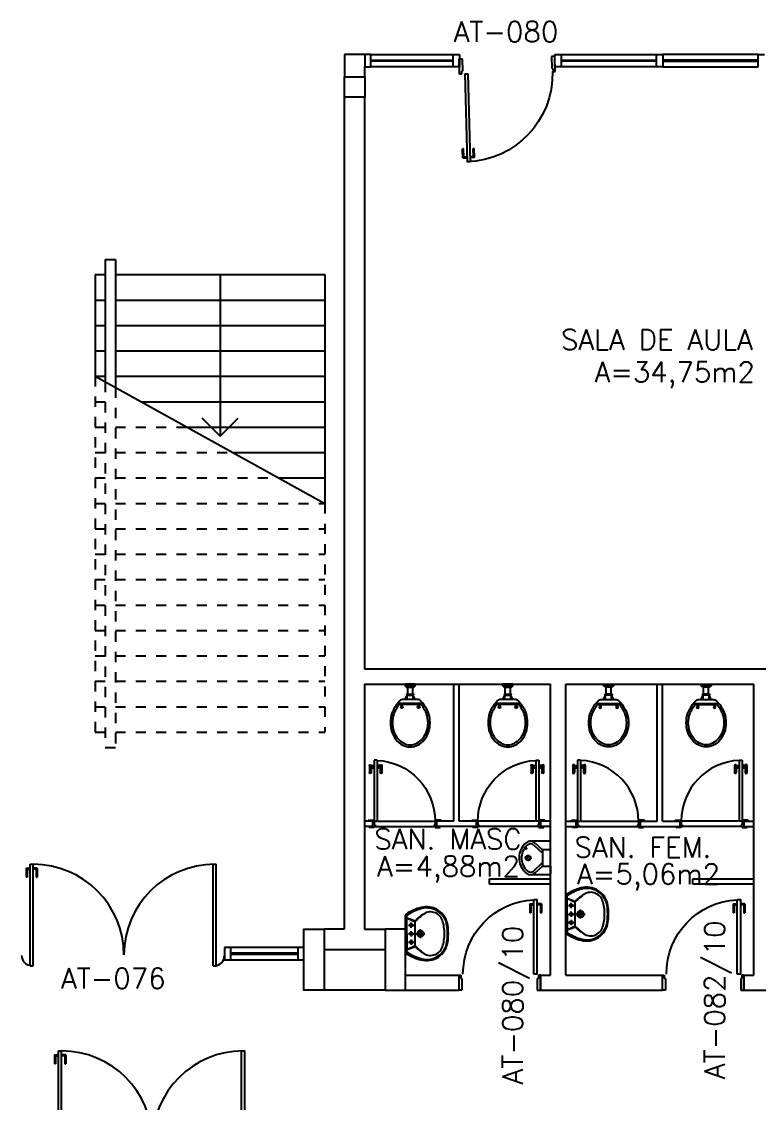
# Model space of a CAD drawing. Extents: x -250 to -5, y 354 to 449.
# Drawn here: x -161.87 to -154.63, y 374.99 to 385.63 of the extents above; entities that cross this region are included whole.
import ezdxf
from ezdxf.enums import TextEntityAlignment as Align

# ---------------------------------------------------------------- set-up
doc = ezdxf.new("R2010")
doc.units = 0
doc.header["$LTSCALE"] = 0.02
doc.header["$MEASUREMENT"] = 0
doc.linetypes.add('HIDDEN2', pattern=[0.1875, 0.125, -0.0625])
doc.layers.get('0').update_dxf_attribs({"linetype": 'CONTINUOUS'})
for name, color, linetype in [('ALV', 2, 'CONTINUOUS'), ('DIV', 2, 'CONTINUOUS'), ('ESC', 1, 'CONTINUOUS'), ('ESQ', 2, 'CONTINUOUS'), ('ESTR', 3, 'CONTINUOUS'), ('MACANETA', 2, 'CONTINUOUS'), ('MARCO', 2, 'CONTINUOUS'), ('PEÇAS', 1, 'CONTINUOUS'), ('PORTA', 2, 'CONTINUOUS'), ('SOLEIRA', 1, 'CONTINUOUS'), ('TEXTO', 2, 'CONTINUOUS'), ('TEXTO-ENDEREÇO', 2, 'CONTINUOUS'), ('ÁREA', 2, 'CONTINUOUS')]:
    doc.layers.add(name, color=color, linetype=linetype)
doc.styles.get("Standard").update_dxf_attribs({"font": 'romans.shx'})
doc.styles.add('UNB-100', font='simplex.shx', dxfattribs={"height": 0.2})
doc.styles.add('UNB-100-1', font='simplex.shx', dxfattribs={"height": 0.2})

# ---------------------------------------------------------------- blocks, each defined once
blk = doc.blocks.new('PTDP-TTS')
at = {"color": 2}
for p, q in [((0.084, 0.9), (0.115, 0.9)), ((0.084, -0.1), (0.084, 0.9)), ((0.114, -0.1), (0.114, 0.9)), ((1.884, 0.9), (1.914, 0.9)), ((1.884, -0.1), (1.884, 0.9)), ((1.914, -0.1), (1.914, 0.9)), ((0.084, -0.1), (0.115, -0.1)), ((1.885, -0.101), (1.915, -0.101))]:
    blk.add_line(p, q, dxfattribs=at)
at = {"color": 1}
for centre, radius, start, end in [((0.114, 0.006), 0.892, 0, 90), ((1.899, 0.006), 0.892, 90, 180), ((0.098, 0), 0.098, 180, 270), ((1.896, -0.001), 0.0991, 271.7192, 0)]:
    blk.add_arc(centre, radius, start, end, dxfattribs=at)
at = {"layer": 'ESQ', "color": 1}
for p, q in [((0.044, 0.86), (0.044, 0.77)), ((0.044, 0.86), (0.084, 0.86)), ((0.054, 0.85), (0.054, 0.77)), ((0.054, 0.85), (0.084, 0.85)), ((0.154, 0.86), (0.114, 0.86)), ((0.144, 0.85), (0.114, 0.85)), ((0.144, 0.85), (0.144, 0.77)), ((0.154, 0.86), (0.154, 0.77)), ((0.054, 0.77), (0.044, 0.77)), ((0.144, 0.77), (0.154, 0.77))]:
    blk.add_line(p, q, dxfattribs=at)
blk = doc.blocks.new('MICTR-P-TTS')
for p, q in [((0, 0.08), (0, 0.155)), ((0.01, 0.165), (0.205, 0.165)), ((0.168, 0.129), (0.08, 0.046)), ((0.151, 0.147), (0.083, 0.083)), ((0, 0.08), (0, -0.08)), ((0.081, 0.08), (0, 0.08)), ((0.08, -0.076), (0.08, 0.076)), ((0, -0.08), (0, -0.155)), ((0, -0.08), (0.081, -0.08)), ((0.168, -0.129), (0.08, -0.046)), ((0.151, -0.147), (0.083, -0.083)), ((0.01, -0.165), (0.205, -0.165))]:
    blk.add_line(p, q)
for radius in [0.025, 0.015]:
    blk.add_circle((0.22, 0), radius)
for centre, radius, start, end in [((0.01, 0.155), 0.01, 90, 180), ((0.197, 0.098), 0.0675, 49.5319, 133.3634), ((0.197, 0.098), 0.0425, 49.5319, 133.3634), ((0.114, 0), 0.171, 357.4005, 49.5319), ((0.114, 0), 0.196, 358.2793, 49.5319), ((0.09, 0.076), 0.01, 133.3634, 180), ((0.09, -0.076), 0.01, 180, 226.6366), ((0.114, 0), 0.171, 310.4681, 357.3509), ((0.114, 0), 0.196, 310.4681, 357.7012), ((0.01, -0.155), 0.01, 180, 270), ((0.197, -0.098), 0.0675, 226.6366, 310.4681), ((0.197, -0.098), 0.0425, 226.6366, 310.4681)]:
    blk.add_arc(centre, radius, start, end)
blk = doc.blocks.new('PE80-TTS')
for p, q in [((0.075, 0), (-0.075, 0)), ((-0.075, -0.03), (-0.075, 0)), ((0.075, 0), (0.075, -0.02)), ((0.777, 0.01), (0.687, 0.01)), ((0.687, 0), (0.687, 0.01)), ((0.777, 0.01), (0.777, -0.03)), ((0.04, -0.03), (-0.075, -0.03)), ((0.075, -0.02), (0.04, -0.02)), ((0.04, -0.03), (0.04, -0.02)), ((0.085, -0.03), (0.817, -0.03)), ((0.085, -0.03), (0.085, -0.065)), ((0.085, -0.065), (0.817, -0.065)), ((0.767, 0), (0.687, 0)), ((0.767, -0.095), (0.687, -0.095)), ((0.687, -0.095), (0.687, -0.105)), ((0.777, -0.105), (0.687, -0.105)), ((0.767, 0), (0.767, -0.03)), ((0.767, -0.095), (0.767, -0.065)), ((0.777, -0.105), (0.777, -0.065)), ((0.817, -0.065), (0.817, -0.03)), ((0.04, -0.771), (-0.075, -0.771)), ((-0.075, -0.771), (-0.075, -0.801)), ((0.075, -0.801), (-0.075, -0.801)), ((0.075, -0.802), (-0.075, -0.802)), ((0.04, -0.771), (0.04, -0.781)), ((0.075, -0.781), (0.04, -0.781)), ((0.075, -0.801), (0.075, -0.781))]:
    blk.add_line(p, q)
at = {"color": 1}
blk.add_arc((0.085, -0.03), 0.731, 270, 357.3429, dxfattribs=at)
blk = doc.blocks.new('ESCA-TTS')
at = {"color": 1}
for p, q in [((-0.2, 0.15), (-0.2, -1.111)), ((-0.1, 0.15), (-0.2, 0.15)), ((-0.1, 0.15), (-0.1, -1.055)), ((-0.2, 0), (-2.26, 0)), ((0, 0), (-0.1, 0)), ((0, 0), (0, -1)), ((-0.2, -0.25), (-2.26, -0.25)), ((0, -0.25), (-0.1, -0.25)), ((-0.2, -0.5), (-2.26, -0.5)), ((0, -0.5), (-0.1, -0.5)), ((-0.2, -0.75), (-2.26, -0.75)), ((0, -0.75), (-0.1, -0.75)), ((-0.2, -1), (-2.26, -1)), ((0, -1), (-0.1, -1)), ((-0.452, -1.25), (-2.26, -1.25)), ((-0.904, -1.5), (-2.26, -1.5)), ((-1.356, -1.75), (-2.26, -1.75)), ((-1.808, -2), (-2.26, -2))]:
    blk.add_line(p, q, dxfattribs=at)
at = {"color": 1, "linetype": 'Continuous'}
for p in [(-2.26, 0), (0, -1)]:
    blk.add_line(p, (-2.26, -2.25), dxfattribs=at)
at = {"color": 1, "linetype": 'HIDDEN2'}
for p, q in [((-0.1, -1.055), (-0.1, -4.65)), ((0, -1), (0, -4.5)), ((-0.2, -1.111), (-0.2, -4.65)), ((0, -1.25), (-0.1, -1.25)), ((-0.2, -1.5), (-0.904, -1.5)), ((0, -1.5), (-0.1, -1.5)), ((-0.2, -1.75), (-1.356, -1.75)), ((0, -1.75), (-0.1, -1.75)), ((-0.2, -2), (-1.808, -2)), ((0, -2), (-0.1, -2)), ((-2.26, -2.25), (-2.26, -4.5)), ((-0.2, -2.25), (-2.26, -2.25)), ((0, -2.25), (-0.1, -2.25)), ((-0.2, -2.5), (-2.26, -2.5)), ((0, -2.5), (-0.1, -2.5)), ((-0.2, -2.75), (-2.26, -2.75)), ((0, -2.75), (-0.1, -2.75)), ((-0.2, -3), (-2.26, -3)), ((0, -3), (-0.1, -3)), ((-0.2, -3.25), (-2.26, -3.25)), ((0, -3.25), (-0.1, -3.25)), ((-0.2, -3.5), (-2.26, -3.5)), ((0, -3.5), (-0.1, -3.5)), ((-0.2, -3.75), (-2.26, -3.75)), ((0, -3.75), (-0.1, -3.75)), ((-0.2, -4), (-2.26, -4)), ((0, -4), (-0.1, -4)), ((-0.2, -4.25), (-2.26, -4.25)), ((0, -4.25), (-0.1, -4.25)), ((-0.2, -4.5), (-2.26, -4.5)), ((0, -4.5), (-0.1, -4.5)), ((-0.1, -4.65), (-0.2, -4.65))]:
    blk.add_line(p, q, dxfattribs=at)
blk = doc.blocks.new('MACANETA')
at = {"layer": 'MACANETA'}
for p, q in [((-0.077, 0.052), (-0.077, 0.12)), ((-0.059, 0.052), (-0.059, 0.12)), ((0.029, 0.052), (0.029, 0.12)), ((0.047, 0.052), (0.047, 0.12)), ((-0.059, 0.075), (-0.036, 0.075)), ((-0.059, 0.052), (-0.036, 0.052)), ((-0.036, 0.044), (-0.036, 0.084)), ((-0.036, 0.084), (-0.03, 0.084)), ((-0.036, 0.044), (-0.03, 0.044)), ((0.006, 0.084), (0, 0.084)), ((0.006, 0.044), (0, 0.044)), ((0.006, 0.044), (0.006, 0.084)), ((0.029, 0.075), (0.006, 0.075)), ((0.029, 0.052), (0.006, 0.052))]:
    blk.add_line(p, q, dxfattribs=at)
for centre, start, end in [((-0.068, 0.12), 90, 180), ((-0.068, 0.12), 0, 90), ((0.038, 0.12), 90, 180), ((0.038, 0.12), 0, 90), ((-0.068, 0.052), 180, 270), ((-0.068, 0.052), 270, 0), ((0.038, 0.052), 180, 270), ((0.038, 0.052), 270, 0)]:
    blk.add_arc(centre, 0.00874, start, end, dxfattribs=at)
blk = doc.blocks.new('DOOR-60-TTS')
at = {"layer": 'PORTA'}
for p, q in [((-0.045, -0.6), (-0.045, 0)), ((-0.015, 0), (-0.045, 0)), ((-0.015, -0.6), (-0.015, 0)), ((-0.045, -0.6), (-0.015, -0.6))]:
    blk.add_line(p, q, dxfattribs=at)
at = {"layer": 'PORTA', "color": 1}
blk.add_arc((-0.015, 0), 0.6, 180, 267.134, dxfattribs=at)
at = {"layer": 'PORTA'}
blk.add_blockref('MACANETA', (-0.015, -0.6), dxfattribs=at)
blk = doc.blocks.new('DOOR60-TTS')
at = {"layer": 'PORTA'}
for p, q in [((0.015, -0.6), (0.015, 0)), ((0.015, 0), (0.045, 0)), ((0.045, -0.6), (0.045, 0)), ((0.045, -0.6), (0.015, -0.6))]:
    blk.add_line(p, q, dxfattribs=at)
at = {"layer": 'PORTA', "color": 1}
blk.add_arc((0.015, 0), 0.6, 272.866, 0, dxfattribs=at)
at = {"layer": 'PORTA'}
blk.add_blockref('MACANETA', (0.045, -0.6), dxfattribs=at)
blk = doc.blocks.new('VDC-P-TTS')
for p, q in [((-0.127, 0.192), (0.127, 0.192)), ((-0.109, 0.202), (0.109, 0.202)), ((-0.068, 0.152), (0.068, 0.152)), ((-0.05, 0.152), (-0.03, 0.11)), ((-0.03, 0.152), (-0.03, 0.11)), ((0.03, 0.11), (-0.03, 0.11)), ((0.03, 0.152), (0.03, 0.11)), ((0.05, 0.152), (0.03, 0.11)), ((-0.05, 0.015), (-0.05, 0)), ((-0.05, 0), (0.05, 0)), ((0.045, 0.02), (-0.045, 0.02)), ((-0.04, 0.025), (-0.04, 0.02)), ((0.035, 0.03), (-0.035, 0.03)), ((0.03, 0.1), (-0.03, 0.1)), ((-0.025, 0.1), (-0.025, 0.03)), ((0.025, 0.1), (0.025, 0.03)), ((0.04, 0.025), (0.04, 0.02)), ((0.05, 0.015), (0.05, 0))]:
    blk.add_line(p, q)
for points in [[(0.16, 0.244, 0.050424), (0.18, 0.288, 0.082137), (0.195, 0.381, 0.082137), (0.18, 0.474, 0.090148), (0.138, 0.549, 0.104406), (0.073, 0.601, 0.117345), (0, 0.619, 0.117345), (-0.073, 0.601, 0.104406), (-0.138, 0.549, 0.090148), (-0.18, 0.474, 0.082137), (-0.195, 0.381, 0.082137)], [(0.142, 0.254, 0.050424), (0.161, 0.295, 0.082137), (0.175, 0.381, 0.082137), (0.161, 0.468, 0.090148), (0.122, 0.536, 0.104406), (0.064, 0.583, 0.117345), (0, 0.599, 0.117345), (-0.064, 0.583, 0.104406), (-0.122, 0.536, 0.090148), (-0.161, 0.468, 0.082137), (-0.175, 0.381, 0.082137)], [(-0.195, 0.381, 0.082137), (-0.18, 0.288, 0.050424), (-0.16, 0.244, 0.104406)], [(-0.175, 0.381, 0.082137), (-0.161, 0.295, 0.050424), (-0.142, 0.254, 0.050424)]]:
    blk.add_lwpolyline(points, format="xyb")
for centre in [(-0.083, 0.226), (0.083, 0.226)]:
    blk.add_circle(centre, 0.0101)
for centre, radius, start, end in [((0.08, 0.36), 0.266, 205.6863, 226.7558), ((0.08, 0.36), 0.246, 205.6863, 219.7706), ((-0.08, 0.36), 0.266, 313.2442, 334.3137), ((-0.08, 0.36), 0.246, 320.2294, 334.3137), ((-0.068, 0.202), 0.05, 226.7558, 270), ((-0.03, 0.105), 0.005, 90, 270), ((0.03, 0.105), 0.005, 270, 90), ((0.068, 0.202), 0.05, 270, 313.2442), ((-0.045, 0.015), 0.005, 90, 180), ((-0.035, 0.025), 0.005, 90, 180), ((0.035, 0.025), 0.005, 0, 90), ((0.045, 0.015), 0.005, 360, 90)]:
    blk.add_arc(centre, radius, start, end)
blk = doc.blocks.new('PDV1E-TTS')
at = {"layer": 'DIV'}
for p, q in [((-0.94, 0.075), (-0.91, 0.075)), ((-0.94, 0.06), (-0.94, 0.075)), ((-0.94, -0.06), (-0.94, 0.06)), ((-0.91, 0.075), (-0.91, -0.045)), ((0, 0.075), (-0.03, 0.075)), ((-0.03, 0.075), (-0.03, -0.045)), ((0, 0.06), (0, 0.075)), ((0, -0.06), (0, 0.06)), ((0, 0), (0.012, 0)), ((-0.94, -0.075), (-0.94, -0.06)), ((-0.92, -0.075), (-0.94, -0.075)), ((-0.92, -0.045), (-0.92, -0.075)), ((-0.92, -0.045), (-0.91, -0.045)), ((-0.082, -0.075), (-0.082, -0.94)), ((-0.052, -0.075), (-0.082, -0.075)), ((-0.052, -0.075), (-0.052, -0.94)), ((-0.02, -0.045), (-0.03, -0.045)), ((-0.02, -0.045), (-0.02, -0.075)), ((-0.02, -0.075), (0, -0.075)), ((0, -0.075), (0, -0.06)), ((-0.114, -0.81), (-0.124, -0.81)), ((-0.124, -0.9), (-0.124, -0.81)), ((-0.114, -0.89), (-0.114, -0.81)), ((-0.019, -0.81), (-0.009, -0.81)), ((-0.019, -0.89), (-0.019, -0.81)), ((-0.009, -0.9), (-0.009, -0.81)), ((-0.124, -0.9), (-0.084, -0.9)), ((-0.114, -0.89), (-0.084, -0.89)), ((-0.082, -0.94), (-0.052, -0.94)), ((-0.019, -0.89), (-0.049, -0.89)), ((-0.009, -0.9), (-0.049, -0.9))]:
    blk.add_line(p, q, dxfattribs=at)
blk.add_arc((-0.048, -0.075), 0.865, 180, 270, dxfattribs=at)

msp = doc.modelspace()

# ---------------------------------------------------------------- linework, layer by layer
at = {"layer": 'ALV'}
for p, q in [((-158.701, 384.887), (-158.701, 376.697)), ((-158.501, 384.887), (-158.501, 379.26)), ((-158.501, 379.26), (-154.521, 379.26)), ((-158.501, 379.11), (-158.501, 376.697)), ((-158.501, 379.11), (-156.671, 379.11)), ((-156.671, 376.247), (-156.671, 379.11)), ((-156.521, 376.247), (-156.521, 379.11)), ((-156.521, 379.11), (-154.671, 379.11)), ((-154.671, 376.247), (-154.671, 379.11)), ((-158.701, 376.697), (-158.896, 376.697)), ((-158.501, 376.697), (-158.297, 376.697)), ((-158.896, 376.497), (-158.296, 376.497)), ((-158.096, 376.247), (-157.572, 376.247)), ((-157.572, 376.247), (-157.572, 376.097)), ((-156.771, 376.097), (-156.771, 376.247)), ((-156.771, 376.247), (-156.671, 376.247)), ((-156.521, 376.247), (-155.572, 376.247)), ((-155.572, 376.247), (-155.572, 376.097)), ((-154.771, 376.097), (-154.771, 376.247)), ((-154.771, 376.247), (-154.671, 376.247)), ((-158.096, 376.097), (-157.572, 376.097)), ((-156.771, 376.097), (-155.572, 376.097)), ((-154.771, 376.097), (-154.521, 376.097))]:
    msp.add_line(p, q, dxfattribs=at)
at = {"layer": 'DIV'}
for p, q in [((-157.621, 377.76), (-157.621, 379.11)), ((-157.571, 377.76), (-157.571, 379.11)), ((-155.621, 377.76), (-155.621, 379.11)), ((-155.571, 377.76), (-155.571, 379.11)), ((-158.421, 377.76), (-158.501, 377.76)), ((-158.421, 377.76), (-158.421, 377.71)), ((-157.621, 377.76), (-157.791, 377.76)), ((-157.791, 377.76), (-157.791, 377.71)), ((-157.401, 377.76), (-157.571, 377.76)), ((-157.401, 377.76), (-157.401, 377.71)), ((-156.671, 377.76), (-156.771, 377.76)), ((-156.771, 377.76), (-156.771, 377.71)), ((-156.521, 377.76), (-156.421, 377.76)), ((-156.421, 377.76), (-156.421, 377.71)), ((-155.791, 377.76), (-155.621, 377.76)), ((-155.791, 377.76), (-155.791, 377.71)), ((-155.571, 377.76), (-155.401, 377.76)), ((-155.401, 377.76), (-155.401, 377.71)), ((-154.771, 377.76), (-154.771, 377.71)), ((-154.771, 377.76), (-154.671, 377.76)), ((-158.421, 377.71), (-158.501, 377.71)), ((-157.401, 377.71), (-157.791, 377.71)), ((-156.671, 377.71), (-156.771, 377.71)), ((-156.521, 377.71), (-156.421, 377.71)), ((-155.791, 377.71), (-155.401, 377.71)), ((-154.771, 377.71), (-154.671, 377.71)), ((-157.271, 377.192), (-156.671, 377.192)), ((-157.271, 377.142), (-157.271, 377.192)), ((-155.271, 377.192), (-154.671, 377.192)), ((-155.271, 377.142), (-155.271, 377.192)), ((-156.671, 377.142), (-157.271, 377.142)), ((-154.671, 377.142), (-155.271, 377.142)), ((-158.896, 376.103), (-158.294, 376.103))]:
    msp.add_line(p, q, dxfattribs=at)
at = {"layer": 'ESC'}
for p, q in [((-159.921, 383.137), (-159.921, 381.547)), ((-159.921, 381.547), (-160.098, 381.724)), ((-159.921, 381.547), (-159.744, 381.724))]:
    msp.add_line(p, q, dxfattribs=at)
at = {"layer": 'ESQ'}
for p, q in [((-158.499, 385.302), (-158.698, 385.302)), ((-158.698, 385.302), (-158.698, 385.084)), ((-158.439, 385.302), (-158.499, 385.302)), ((-158.499, 385.302), (-158.499, 385.182)), ((-158.439, 385.302), (-157.628, 385.302)), ((-158.439, 385.182), (-158.439, 385.302)), ((-157.628, 385.182), (-157.628, 385.302)), ((-157.628, 385.302), (-157.568, 385.302)), ((-157.568, 385.302), (-157.568, 385.183)), ((-156.628, 385.182), (-156.628, 385.302)), ((-156.628, 385.302), (-156.568, 385.302)), ((-156.568, 385.302), (-155.628, 385.302)), ((-156.568, 385.302), (-156.568, 385.183)), ((-155.628, 385.182), (-155.628, 385.302)), ((-155.628, 385.302), (-155.568, 385.302)), ((-155.568, 385.302), (-155.568, 385.183)), ((-154.628, 385.302), (-155.567, 385.302)), ((-154.628, 385.182), (-154.628, 385.302)), ((-154.628, 385.302), (-154.568, 385.302)), ((-158.499, 385.084), (-158.499, 385.182)), ((-158.499, 385.182), (-158.439, 385.182)), ((-158.439, 385.248), (-157.628, 385.248)), ((-157.628, 385.236), (-158.439, 385.236)), ((-157.628, 385.182), (-158.439, 385.182)), ((-157.568, 385.182), (-157.628, 385.182)), ((-156.568, 385.182), (-156.628, 385.182)), ((-156.568, 385.248), (-155.628, 385.248)), ((-155.628, 385.236), (-156.568, 385.236)), ((-155.628, 385.182), (-156.568, 385.182)), ((-155.568, 385.182), (-155.628, 385.182)), ((-155.568, 385.236), (-154.628, 385.236)), ((-155.568, 385.182), (-154.628, 385.182)), ((-154.628, 385.248), (-155.567, 385.248)), ((-161.829, 377.3), (-161.789, 377.3)), ((-161.829, 377.3), (-161.829, 377.21)), ((-161.719, 377.3), (-161.759, 377.3)), ((-161.719, 377.3), (-161.719, 377.21)), ((-161.819, 377.21), (-161.828, 377.21)), ((-161.819, 377.29), (-161.789, 377.29)), ((-161.819, 377.29), (-161.819, 377.21)), ((-161.729, 377.29), (-161.759, 377.29)), ((-161.729, 377.29), (-161.729, 377.21)), ((-161.729, 377.21), (-161.719, 377.21)), ((-159.816, 376.517), (-159.876, 376.517)), ((-159.876, 376.517), (-159.876, 376.397)), ((-159.816, 376.397), (-159.816, 376.517)), ((-159.816, 376.451), (-159.156, 376.451)), ((-159.156, 376.517), (-159.815, 376.517)), ((-159.156, 376.463), (-159.815, 376.463)), ((-159.096, 376.517), (-159.156, 376.517)), ((-159.156, 376.517), (-159.156, 376.397)), ((-159.096, 376.397), (-159.096, 376.517)), ((-159.876, 376.397), (-159.816, 376.397)), ((-159.816, 376.397), (-159.156, 376.397)), ((-159.156, 376.397), (-159.096, 376.397))]:
    msp.add_line(p, q, dxfattribs=at)
at = {"layer": 'ESTR', "color": 3}
for points in [[(-158.498, 385.084), (-158.498, 384.884), (-158.698, 384.884), (-158.698, 385.084)], [(-158.896, 376.697), (-158.896, 376.097), (-159.096, 376.097), (-159.096, 376.697)]]:
    msp.add_lwpolyline(points, close=True, dxfattribs=at)
msp.add_lwpolyline([(-158.296, 376.097), (-158.096, 376.097), (-158.096, 376.697), (-158.296, 376.697), (-158.296, 376.097)], dxfattribs=at)
at = {"layer": 'MARCO'}
for p, q in [((-158.466, 377.77), (-158.416, 377.77)), ((-158.466, 377.76), (-158.466, 377.77)), ((-158.421, 377.76), (-158.416, 377.76)), ((-158.416, 377.77), (-158.416, 377.76)), ((-158.416, 377.76), (-158.406, 377.76)), ((-158.406, 377.76), (-158.406, 377.725)), ((-158.406, 377.725), (-158.396, 377.725)), ((-158.396, 377.725), (-158.396, 377.71)), ((-157.816, 377.725), (-157.816, 377.71)), ((-157.806, 377.725), (-157.816, 377.725)), ((-157.806, 377.76), (-157.806, 377.725)), ((-157.796, 377.76), (-157.806, 377.76)), ((-157.796, 377.77), (-157.796, 377.76)), ((-157.746, 377.77), (-157.796, 377.77)), ((-157.791, 377.76), (-157.796, 377.76)), ((-157.746, 377.76), (-157.746, 377.77)), ((-157.446, 377.77), (-157.396, 377.77)), ((-157.446, 377.76), (-157.446, 377.77)), ((-157.401, 377.76), (-157.396, 377.76)), ((-157.396, 377.77), (-157.396, 377.76)), ((-157.396, 377.76), (-157.386, 377.76)), ((-157.386, 377.76), (-157.386, 377.725)), ((-157.386, 377.725), (-157.376, 377.725)), ((-157.376, 377.725), (-157.376, 377.71)), ((-156.796, 377.725), (-156.796, 377.71)), ((-156.786, 377.725), (-156.796, 377.725)), ((-156.786, 377.76), (-156.786, 377.725)), ((-156.776, 377.76), (-156.786, 377.76)), ((-156.776, 377.77), (-156.776, 377.76)), ((-156.726, 377.77), (-156.776, 377.77)), ((-156.771, 377.76), (-156.776, 377.76)), ((-156.726, 377.76), (-156.726, 377.77)), ((-156.466, 377.76), (-156.466, 377.77)), ((-156.466, 377.77), (-156.416, 377.77)), ((-156.421, 377.76), (-156.416, 377.76)), ((-156.416, 377.77), (-156.416, 377.76)), ((-156.416, 377.76), (-156.406, 377.76)), ((-156.406, 377.76), (-156.406, 377.725)), ((-156.406, 377.725), (-156.396, 377.725)), ((-156.396, 377.725), (-156.396, 377.71)), ((-155.806, 377.725), (-155.816, 377.725)), ((-155.816, 377.725), (-155.816, 377.71)), ((-155.796, 377.76), (-155.806, 377.76)), ((-155.806, 377.76), (-155.806, 377.725)), ((-155.746, 377.77), (-155.796, 377.77)), ((-155.796, 377.77), (-155.796, 377.76)), ((-155.791, 377.76), (-155.796, 377.76)), ((-155.746, 377.76), (-155.746, 377.77)), ((-155.446, 377.76), (-155.446, 377.77)), ((-155.446, 377.77), (-155.396, 377.77)), ((-155.401, 377.76), (-155.396, 377.76)), ((-155.396, 377.77), (-155.396, 377.76)), ((-155.396, 377.76), (-155.386, 377.76)), ((-155.386, 377.76), (-155.386, 377.725)), ((-155.386, 377.725), (-155.376, 377.725)), ((-155.376, 377.725), (-155.376, 377.71)), ((-154.786, 377.725), (-154.796, 377.725)), ((-154.796, 377.725), (-154.796, 377.71)), ((-154.776, 377.76), (-154.786, 377.76)), ((-154.786, 377.76), (-154.786, 377.725)), ((-154.726, 377.77), (-154.776, 377.77)), ((-154.776, 377.77), (-154.776, 377.76)), ((-154.771, 377.76), (-154.776, 377.76)), ((-154.726, 377.76), (-154.726, 377.77)), ((-158.456, 377.7), (-158.456, 377.71)), ((-158.406, 377.7), (-158.456, 377.7)), ((-158.421, 377.71), (-158.406, 377.71)), ((-158.406, 377.71), (-158.406, 377.7)), ((-158.396, 377.71), (-158.406, 377.71)), ((-157.816, 377.71), (-157.806, 377.71)), ((-157.791, 377.71), (-157.806, 377.71)), ((-157.806, 377.71), (-157.806, 377.7)), ((-157.806, 377.7), (-157.756, 377.7)), ((-157.756, 377.7), (-157.756, 377.71)), ((-157.436, 377.7), (-157.436, 377.71)), ((-157.386, 377.7), (-157.436, 377.7)), ((-157.401, 377.71), (-157.386, 377.71)), ((-157.386, 377.71), (-157.386, 377.7)), ((-157.376, 377.71), (-157.386, 377.71)), ((-156.796, 377.71), (-156.786, 377.71)), ((-156.771, 377.71), (-156.786, 377.71)), ((-156.786, 377.71), (-156.786, 377.7)), ((-156.786, 377.7), (-156.736, 377.7)), ((-156.736, 377.7), (-156.736, 377.71)), ((-156.456, 377.7), (-156.456, 377.71)), ((-156.406, 377.7), (-156.456, 377.7)), ((-156.421, 377.71), (-156.406, 377.71)), ((-156.396, 377.71), (-156.406, 377.71)), ((-156.406, 377.71), (-156.406, 377.7)), ((-155.816, 377.71), (-155.806, 377.71)), ((-155.806, 377.71), (-155.806, 377.7)), ((-155.791, 377.71), (-155.806, 377.71)), ((-155.806, 377.7), (-155.756, 377.7)), ((-155.756, 377.7), (-155.756, 377.71)), ((-155.436, 377.7), (-155.436, 377.71)), ((-155.386, 377.7), (-155.436, 377.7)), ((-155.401, 377.71), (-155.386, 377.71)), ((-155.376, 377.71), (-155.386, 377.71)), ((-155.386, 377.71), (-155.386, 377.7)), ((-154.796, 377.71), (-154.786, 377.71)), ((-154.786, 377.71), (-154.786, 377.7)), ((-154.771, 377.71), (-154.786, 377.71)), ((-154.786, 377.7), (-154.736, 377.7)), ((-154.736, 377.7), (-154.736, 377.71))]:
    msp.add_line(p, q, dxfattribs=at)
at = {"layer": 'PEÇAS', "color": 1}
for p, q in [((-156.521, 376.665), (-156.521, 377.029)), ((-156.508, 376.847), (-156.508, 377.022)), ((-156.508, 376.672), (-156.508, 377.002)), ((-156.508, 377.002), (-156.428, 376.963)), ((-156.508, 377.002), (-156.424, 376.972)), ((-156.495, 376.931), (-156.442, 376.931)), ((-156.468, 376.905), (-156.468, 376.957)), ((-156.468, 376.847), (-156.468, 376.873)), ((-156.428, 376.731), (-156.428, 376.963)), ((-156.376, 376.803), (-156.376, 376.891)), ((-158.096, 376.472), (-158.096, 376.836)), ((-158.083, 376.654), (-158.083, 376.829)), ((-158.083, 376.479), (-158.083, 376.809)), ((-158.083, 376.809), (-158.003, 376.77)), ((-158.083, 376.809), (-157.999, 376.78)), ((-158.043, 376.712), (-158.043, 376.764)), ((-158.003, 376.538), (-158.003, 376.77)), ((-156.508, 376.847), (-156.508, 376.691)), ((-156.495, 376.847), (-156.442, 376.847)), ((-156.468, 376.847), (-156.468, 376.821)), ((-156.468, 376.789), (-156.468, 376.737)), ((-156.42, 376.847), (-156.332, 376.847)), ((-158.069, 376.738), (-158.017, 376.738)), ((-158.043, 376.654), (-158.043, 376.68)), ((-157.951, 376.61), (-157.951, 376.698)), ((-156.508, 376.691), (-156.428, 376.731)), ((-156.508, 376.691), (-156.424, 376.721)), ((-156.495, 376.763), (-156.442, 376.763)), ((-158.083, 376.654), (-158.083, 376.499)), ((-158.069, 376.654), (-158.017, 376.654)), ((-158.069, 376.57), (-158.017, 376.57)), ((-158.043, 376.654), (-158.043, 376.628)), ((-158.043, 376.596), (-158.043, 376.544)), ((-157.995, 376.654), (-157.907, 376.654)), ((-158.083, 376.499), (-158.003, 376.538)), ((-158.083, 376.499), (-157.999, 376.528))]:
    msp.add_line(p, q, dxfattribs=at)
for centre, radius in [((-156.468, 376.931), 0.0137), ((-156.376, 376.847), 0.0315), ((-156.468, 376.847), 0.0137), ((-156.468, 376.763), 0.0137), ((-156.376, 376.847), 0.021), ((-158.043, 376.738), 0.0137), ((-158.043, 376.654), 0.0137), ((-157.951, 376.654), 0.0315), ((-157.951, 376.654), 0.021), ((-158.043, 376.57), 0.0137)]:
    msp.add_circle(centre, radius, dxfattribs=at)
for centre, radius, start, end in [((-156.235, 376.604), 0.518, 105.1115, 122.7859), ((-156.235, 376.604), 0.505, 104.7183, 121.9899), ((-156.315, 376.901), 0.21, 8.1254, 105.1115), ((-156.312, 376.9), 0.2, 7.8851, 104.7183), ((-156.508, 377.029), 0.0126, 122.7859, 180), ((-156.496, 377.022), 0.0126, 121.9899, 180), ((-151.987, 371.927), 6.719, 130.5597, 131.3277), ((-156.406, 376.979), 0.0137, 126.1653, 188.2711), ((-152.449, 371.565), 6.719, 125.5597, 126.1653), ((-156.276, 376.938), 0.123, 17.587, 130.5597), ((-157.81, 376.412), 0.518, 105.1115, 122.7859), ((-157.81, 376.412), 0.505, 104.7183, 121.9899), ((-157.89, 376.708), 0.21, 8.1254, 105.1115), ((-157.887, 376.707), 0.2, 7.8851, 104.7183), ((-156.416, 376.963), 0.0126, 131.3277, 180), ((-156.563, 376.847), 0.424, 0, 17.587), ((-156.696, 376.847), 0.587, 0, 7.8851), ((-156.696, 376.847), 0.595, 0, 8.1254), ((-158.083, 376.836), 0.0126, 122.7859, 180), ((-158.07, 376.829), 0.0126, 121.9899, 180), ((-157.991, 376.77), 0.0126, 131.3277, 180), ((-153.562, 371.734), 6.719, 130.5597, 131.3277), ((-157.98, 376.786), 0.0137, 126.1653, 188.2711), ((-154.024, 371.373), 6.719, 125.5597, 126.1653), ((-157.851, 376.745), 0.123, 17.587, 130.5597), ((-158.138, 376.654), 0.424, 0, 17.587), ((-156.312, 376.794), 0.2, 255.2817, 352.1149), ((-156.563, 376.847), 0.424, 342.413, 0), ((-156.696, 376.847), 0.587, 352.1149, 0), ((-156.696, 376.847), 0.595, 351.8746, 0), ((-158.271, 376.654), 0.587, 0, 7.8851), ((-158.271, 376.654), 0.595, 0, 8.1254), ((-156.508, 376.665), 0.0126, 180, 237.2141), ((-156.496, 376.672), 0.0126, 180, 238.0101), ((-156.235, 377.089), 0.505, 238.0101, 255.2817), ((-156.416, 376.731), 0.0126, 180, 228.6723), ((-151.987, 381.767), 6.719, 228.6723, 229.4403), ((-156.406, 376.715), 0.0137, 171.7289, 233.8347), ((-152.449, 382.128), 6.719, 233.8347, 234.4403), ((-156.315, 376.792), 0.21, 254.8885, 351.8746), ((-156.276, 376.756), 0.123, 229.4403, 342.413), ((-157.89, 376.6), 0.21, 254.8885, 351.8746), ((-157.887, 376.601), 0.2, 255.2817, 352.1149), ((-158.138, 376.654), 0.424, 342.413, 0), ((-158.271, 376.654), 0.587, 352.1149, 0), ((-158.271, 376.654), 0.595, 351.8746, 0), ((-156.235, 377.089), 0.518, 237.2141, 254.8885), ((-158.083, 376.472), 0.0126, 180, 237.2141), ((-157.81, 376.896), 0.518, 237.2141, 254.8885), ((-158.07, 376.479), 0.0126, 180, 238.0101), ((-157.81, 376.896), 0.505, 238.0101, 255.2817), ((-157.991, 376.538), 0.0126, 180, 228.6723), ((-153.562, 381.574), 6.719, 228.6723, 229.4403), ((-157.98, 376.522), 0.0137, 171.7289, 233.8347), ((-154.024, 381.935), 6.719, 233.8347, 234.4403), ((-157.851, 376.563), 0.123, 229.4403, 342.413)]:
    msp.add_arc(centre, radius, start, end, dxfattribs=at)
at = {"layer": 'SOLEIRA'}
for p, q in [((-158.371, 377.76), (-157.796, 377.76)), ((-156.821, 377.76), (-157.396, 377.76)), ((-156.371, 377.76), (-155.796, 377.76)), ((-154.821, 377.76), (-155.396, 377.76)), ((-158.396, 377.71), (-157.816, 377.71)), ((-156.796, 377.71), (-157.376, 377.71)), ((-156.396, 377.71), (-155.816, 377.71)), ((-154.796, 377.71), (-155.376, 377.71))]:
    msp.add_line(p, q, dxfattribs=at)

# ---------------------------------------------------------------- block references
at = {"layer": 'DIV', "xscale": -1, "rotation": 1.552231013385637}
msp.add_blockref('PDV1E-TTS', (-157.568, 385.184), dxfattribs=at)
at = {"layer": 'ESC', "xscale": -1}
msp.add_blockref('ESCA-TTS', (-161.151, 383.137), dxfattribs=at)
at = {"layer": 'ESQ'}
for p in [(-161.873, 376.439), (-161.593, 374.603)]:
    msp.add_blockref('PTDP-TTS', p, dxfattribs=at)
at = {"layer": 'PEÇAS', "rotation": 180}
for name, p in [('VDC-P-TTS', (-158.051, 379.11)), ('VDC-P-TTS', (-157.091, 379.11)), ('MICTR-P-TTS', (-156.671, 377.399))]:
    msp.add_blockref(name, p, dxfattribs=at)
at = {"layer": 'PEÇAS', "xscale": -1, "rotation": 180}
for p in [(-156.1, 379.11), (-155.141, 379.11)]:
    msp.add_blockref('VDC-P-TTS', p, dxfattribs=at)
at = {"layer": 'PORTA', "xscale": -1}
for name, p, rotation in [('DOOR60-TTS', (-158.421, 377.76), 180.0000000051483), ('DOOR-60-TTS', (-156.771, 377.76), 180), ('PE80-TTS', (-156.771, 376.172), 270), ('PE80-TTS', (-154.771, 376.172), 270)]:
    msp.add_blockref(name, p, dxfattribs=dict(at, rotation=rotation))
at = {"layer": 'PORTA'}
for name, p, rotation in [('DOOR-60-TTS', (-156.421, 377.76), 180), ('DOOR60-TTS', (-154.771, 377.76), 179.9999999948517)]:
    msp.add_blockref(name, p, dxfattribs=dict(at, rotation=rotation))

# ---------------------------------------------------------------- texts
at = {"layer": 'TEXTO'}
msp.add_text('SALA DE AULA', height=0.2, dxfattribs=at).set_placement((-156.568, 382.398))
at = {"layer": 'TEXTO', "style": 'UNB-100'}
for s, p in [('SAN. MASC.', (-158.404, 377.484)), ('SAN. FEM.', (-156.436, 377.404))]:
    msp.add_text(s, height=0.2, dxfattribs=at).set_placement(p)
at = {"layer": 'TEXTO-ENDEREÇO', "style": 'UNB-100-1'}
for s, p in [('AT-080', (-157.623, 385.426)), ('AT-076', (-161.485, 376.115))]:
    msp.add_text(s, height=0.2, dxfattribs=at).set_placement(p)
for s, p in [('AT-080/10', (-156.944, 375.172)), ('AT-082/10', (-154.958, 375.224))]:
    msp.add_text(s, height=0.2, rotation=90, dxfattribs=at).set_placement(p)
at = {"layer": 'ÁREA', "style": 'UNB-100'}
for s, p in [('A=34,75m2', (-155.45, 382.08)), ('A=4,88m2', (-157.674, 377.218)), ('A=5,06m2', (-155.707, 377.141))]:
    msp.add_text(s, height=0.2, dxfattribs=at).set_placement(p, align=Align.CENTER)

doc.saveas('drawing.dxf')
